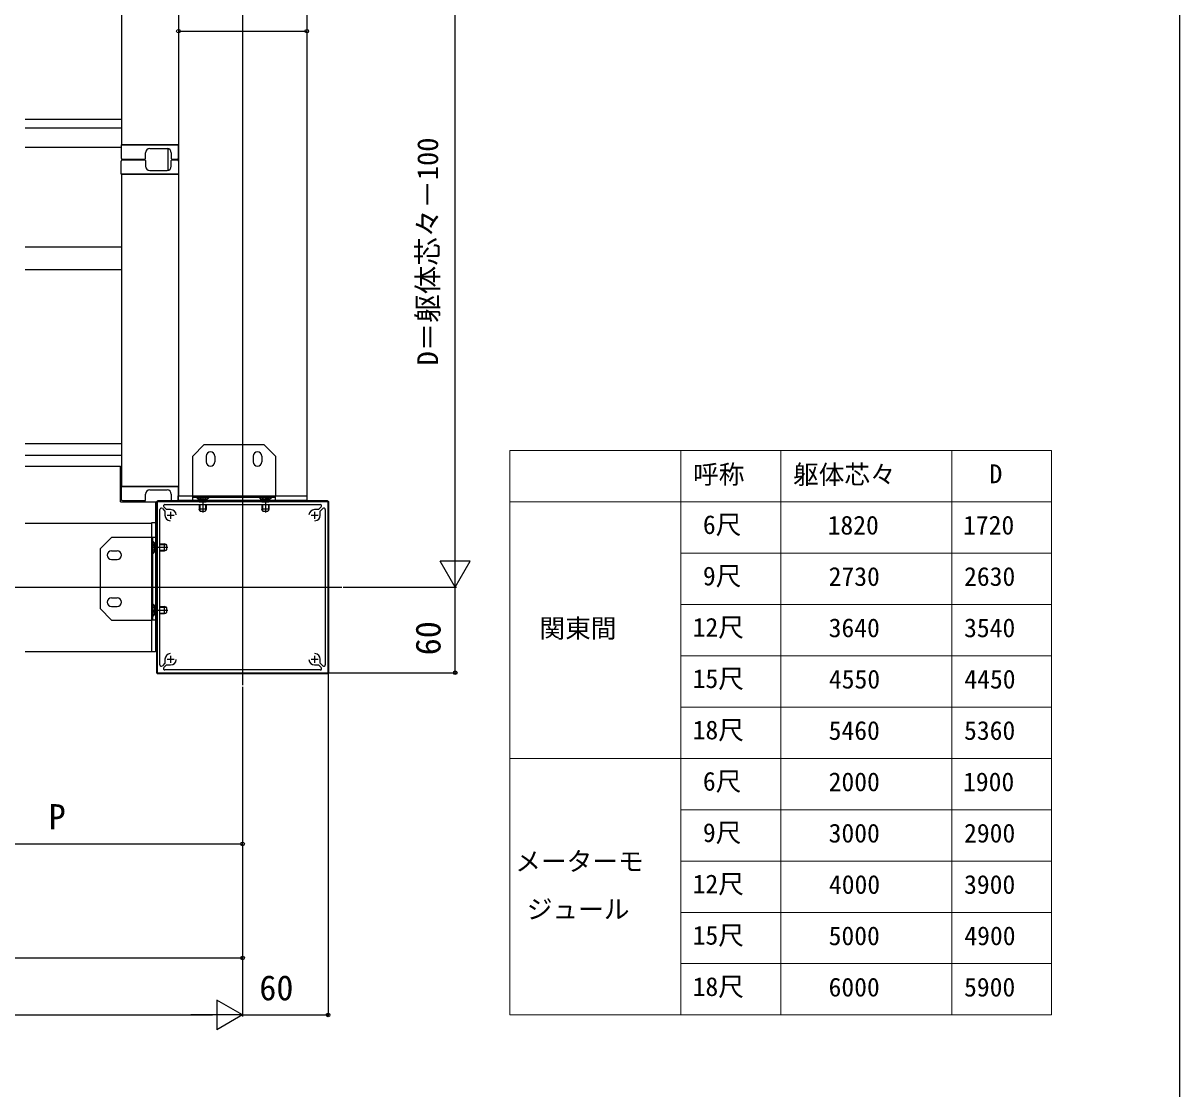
# Model space of a CAD drawing. Units: millimetres, scale not verified. Extents: x -1050 to 1050, y -1570 to 1562.
# Drawn here: x 239 to 1050, y -4 to 744 of the extents above; entities that cross this region are included whole.
import ezdxf
from ezdxf.enums import TextEntityAlignment as Align

# ---------------------------------------------------------------- set-up
doc = ezdxf.new("R2010")
doc.units = ezdxf.units.MM
doc.header["$LTSCALE"] = 8
doc.layers.add('0-1_TABLE1', color=7, linetype='Continuous', lineweight=18)
for name, color, linetype in [('0-3_YKK_11', 7, 'Continuous'), ('0-4_YKK_12', 2, 'Continuous'), ('0-5_YKK_13', 4, 'Continuous'), ('0-6_YKK_D', 6, 'Continuous'), ('0-7_YKK_ZWAK', 7, 'Continuous')]:
    doc.layers.add(name, color=color, linetype=linetype)
doc.styles.add('ＭＳ ゴシック', font='')
doc.styles.get('ＭＳ ゴシック').set_extended_font_data('MS Gothic')

msp = doc.modelspace()

# ---------------------------------------------------------------- linework, layer by layer
at = {"layer": '0-1_TABLE1'}
for p, q in [((580, 444), (960, 444)), ((580, 444), (580, 48)), ((700, 444), (700, 48)), ((770, 444), (770, 48)), ((890, 444), (890, 48)), ((960, 444), (960, 48)), ((580, 408), (960, 408)), ((700, 372), (960, 372)), ((700, 336), (960, 336)), ((700, 300), (960, 300)), ((700, 264), (960, 264)), ((580, 228), (960, 228)), ((700, 192), (960, 192)), ((700, 156), (960, 156)), ((700, 120), (960, 120)), ((700, 84), (960, 84)), ((580, 48), (960, 48))]:
    msp.add_line(p, q, dxfattribs=at)
at = {"layer": '0-3_YKK_11'}
for p, q in [((338.046, 406), (446.954, 406)), ((334.5, 293.546), (334.5, 402.454)), ((339.5, 398.5), (344.5, 398.5)), ((342, 401), (342, 396)), ((440.5, 398.5), (445.5, 398.5)), ((443, 401), (443, 396)), ((450.5, 402.454), (450.5, 293.546)), ((339.5, 297.5), (344.5, 297.5)), ((342, 300), (342, 295)), ((440.5, 297.5), (445.5, 297.5)), ((443, 300), (443, 295)), ((446.954, 290), (338.046, 290))]:
    msp.add_line(p, q, dxfattribs=at)
msp.add_lwpolyline([(452.5, 288), (452.5, 408), (332.5, 408), (332.5, 288)], close=True, dxfattribs=at)
for points in [[(336.207, 403.162), (338.05, 401.319), (338.05, 398.5)], [(342, 402.45), (339.181, 402.45), (337.338, 404.293)], [(447.662, 404.293), (445.819, 402.45), (443, 402.45)], [(446.95, 398.5), (446.95, 401.319), (448.793, 403.162)], [(338.05, 297.5), (338.05, 294.681), (336.207, 292.838)], [(337.338, 291.707), (339.181, 293.55), (342, 293.55)], [(443, 293.55), (445.819, 293.55), (447.662, 291.707)], [(448.793, 292.838), (446.95, 294.681), (446.95, 297.5)]]:
    msp.add_lwpolyline(points, dxfattribs=at)
for centre, radius, start, end in [((338.046, 405), 1, 90.00004, 225.00001), ((446.954, 405), 1, 314.99999, 89.99996), ((335.5, 402.454), 1, 44.99999, 179.99996), ((342, 398.5), 3.95, 180.00017, 266.11275), ((342, 398.5), 3.95, 3.88747, 90.00033), ((443, 398.5), 3.95, 90.00007, 176.11294), ((443, 398.5), 3.95, 273.88745, 0.00002), ((449.5, 402.454), 1, 0.00004, 135.00001), ((342, 297.5), 3.95, 93.88745, 180.00002), ((443, 297.5), 3.95, 0.00017, 86.11275), ((335.5, 293.546), 1, 180.00004, 315.00001), ((342, 297.5), 3.95, 270.00007, 356.11294), ((443, 297.5), 3.95, 183.88747, 270.00033), ((449.5, 293.546), 1, 224.99999, 359.99996), ((338.046, 291), 1, 134.99999, 269.99996), ((446.954, 291), 1, 270.00004, 45.00001)]:
    msp.add_arc(centre, radius, start, end, dxfattribs=at)
at = {"layer": '0-4_YKK_12'}
for p, q in [((392.5, 1076.391), (392.5, 279.256)), ((347.5, 894), (347.5, 412)), ((437.5, 894), (437.5, 412)), ((307.5, 832.25), (307.5, 658.25)), ((347.5, 832.25), (347.5, 658.25)), ((347.5, 658.25), (307.5, 658.25)), ((340.4, 640.388), (340.4, 655.612)), ((343.8, 647.75), (343.8, 648.25)), ((345, 647.75), (345, 648.25)), ((307.5, 637.75), (307.5, 418.75)), ((347.5, 637.75), (307.5, 637.75)), ((347.5, 637.75), (347.5, 418.75)), ((240.045, 433), (306.75, 433)), ((306.75, 407.8), (306.75, 433)), ((347.5, 418.75), (307.5, 418.75)), ((306.75, 407.8), (331.75, 407.8)), ((331.75, 393), (331.75, 407.8)), ((343.8, 408.5), (343.8, 408.75)), ((345, 408.5), (345, 408.75)), ((347.5, 412), (437.5, 412)), ((240.045, 393), (328.5, 393)), ((331.5, 393), (331.75, 393)), ((-764.485, 348), (462.059, 348)), ((240.045, 303), (328.5, 303))]:
    msp.add_line(p, q, dxfattribs=at)
msp.add_lwpolyline([(240.045, 393), (328.5, 393), (328.5, 303)], dxfattribs=at)
at = {"layer": '0-5_YKK_13'}
for p, q in [((307.5, 676), (240.045, 676)), ((307.5, 670), (240.045, 670)), ((307.2, 658.25), (307.2, 649.25)), ((307.7, 658.25), (307.2, 658.25)), ((307.7, 658.25), (347, 658.25)), ((307.2, 656.5), (240.045, 656.5)), ((307.2, 656.5), (240.045, 656.5)), ((324.5, 648.75), (324.5, 652.75)), ((327.5, 655.75), (339.5, 655.75)), ((342.5, 652.75), (342.5, 648.75)), ((307.2, 637.75), (307.2, 646.75)), ((308.2, 648.25), (324, 648.25)), ((308.2, 647.75), (324, 647.75)), ((324.5, 647.25), (324.5, 643.25)), ((342.5, 643.25), (342.5, 647.25)), ((343, 648.25), (346.5, 648.25)), ((343, 647.75), (346.5, 647.75)), ((307.7, 637.75), (307.2, 637.75)), ((307.7, 637.75), (347, 637.75)), ((327.5, 640.25), (339.5, 640.25)), ((307.5, 586.5), (240.045, 586.5)), ((307.5, 570.5), (240.045, 570.5)), ((307.5, 448.5), (240.045, 448.5)), ((365.5, 448), (357.5, 440)), ((365.5, 448), (407.5, 448)), ((415.5, 440), (407.5, 448)), ((307.5, 440.5), (240.045, 440.5)), ((357.5, 412), (357.5, 440)), ((367, 440), (367, 436)), ((373, 440), (373, 436)), ((400, 440), (400, 436)), ((406, 440), (406, 436)), ((415.5, 440), (415.5, 412)), ((307.2, 418.75), (307.2, 409.75)), ((307.7, 418.75), (307.2, 418.75)), ((307.7, 418.75), (347, 418.75)), ((327.5, 416.25), (339.5, 416.25)), ((308.2, 408.75), (324, 408.75)), ((324.5, 409.25), (324.5, 413.25)), ((332, 407.501), (332, 288.499)), ((452.001, 408.5), (332.999, 408.5)), ((342.5, 413.25), (342.5, 409.25)), ((343, 408.75), (346.5, 408.75)), ((347.3, 409), (347.3, 412)), ((347.3, 412), (437.7, 412)), ((347.3, 409), (437.7, 409)), ((357.5, 409), (357.5, 412)), ((415.5, 411), (357.5, 411)), ((361.75, 409.5), (360.25, 411)), ((360.5, 411.05), (368.5, 411.05)), ((360.5, 411.05), (360.5, 410.75)), ((361.85, 409.4), (360.5, 410.75)), ((361.75, 409.5), (361.75, 408)), ((367.25, 409.5), (361.75, 409.5)), ((362, 408), (362.113, 408.451)), ((362, 408), (367, 408)), ((362, 406), (362, 402.75)), ((362.433, 408), (362.09, 409.014)), ((366.906, 409), (362.094, 409)), ((362.25, 411.05), (363.355, 408.834)), ((362.433, 406), (362.433, 401.83)), ((363.355, 408.834), (364.5, 408.225)), ((363.5, 409), (363.5, 411)), ((363.5, 408), (363.5, 409)), ((364.5, 412.076), (364.5, 400.351)), ((366.567, 408), (366.91, 409.014)), ((366.567, 406), (366.567, 401.83)), ((367, 408), (366.887, 408.451)), ((367, 406), (367, 402.75)), ((367.25, 409.5), (368.75, 411)), ((367.25, 409.5), (367.25, 408)), ((368.5, 411.05), (368.5, 410.75)), ((405.75, 409.5), (404.25, 411)), ((404.5, 411.05), (412.5, 411.05)), ((404.5, 411.05), (404.5, 410.75)), ((405.85, 409.4), (404.5, 410.75)), ((405.75, 409.5), (405.75, 408)), ((411.25, 409.5), (405.75, 409.5)), ((406, 408), (406.113, 408.451)), ((406, 408), (411, 408)), ((406, 406), (406, 402.75)), ((406.433, 408), (406.09, 409.014)), ((410.906, 409), (406.094, 409)), ((406.25, 411.05), (407.355, 408.834)), ((406.433, 406), (406.433, 401.83)), ((407.355, 408.834), (408.5, 408.225)), ((408.5, 412.076), (408.5, 400.351)), ((409.5, 409), (409.5, 411)), ((409.5, 408), (409.5, 409)), ((410.567, 408), (410.91, 409.014)), ((410.567, 406), (410.567, 401.83)), ((411, 408), (410.887, 408.451)), ((411, 406), (411, 402.75)), ((411.25, 409.5), (412.75, 411)), ((411.25, 409.5), (411.25, 408)), ((412.5, 411.05), (412.5, 410.75)), ((415.5, 409), (415.5, 412)), ((437.7, 409), (437.7, 412)), ((453, 288.499), (453, 407.501)), ((367, 402.75), (362, 402.75)), ((362.8, 401.05), (362, 402.75)), ((366.2, 401.05), (362.8, 401.05)), ((367, 402.75), (366.2, 401.05)), ((411, 402.75), (406, 402.75)), ((406.8, 401.05), (406, 402.75)), ((410.2, 401.05), (406.8, 401.05)), ((411, 402.75), (410.2, 401.05)), ((331.5, 393.2), (328.5, 393.2)), ((328.5, 393.2), (328.5, 302.8)), ((331.5, 393.2), (331.5, 302.8)), ((292.5, 375), (300.5, 383)), ((328.5, 383), (300.5, 383)), ((331.5, 383), (328.5, 383)), ((329.5, 325), (329.5, 383)), ((292.5, 375), (292.5, 333)), ((300.5, 373.5), (304.5, 373.5)), ((328.424, 376), (340.149, 376)), ((329.45, 380), (329.45, 372)), ((329.45, 380), (329.75, 380)), ((329.45, 378.25), (331.666, 377.145)), ((331, 378.75), (329.5, 380.25)), ((331.5, 377), (329.5, 377)), ((331.1, 378.65), (329.75, 380)), ((331, 378.75), (332.5, 378.75)), ((331, 373.25), (331, 378.75)), ((332.5, 378.067), (331.486, 378.41)), ((332.5, 373.933), (331.486, 373.59)), ((331.5, 373.594), (331.5, 378.406)), ((332.5, 377), (331.5, 377)), ((331.666, 377.145), (332.275, 376)), ((332.5, 378.5), (332.049, 378.387)), ((332.5, 373.5), (332.049, 373.613)), ((332.5, 378.5), (332.5, 373.5)), ((334.5, 378.5), (337.75, 378.5)), ((334.5, 378.067), (338.67, 378.067)), ((334.5, 373.933), (338.67, 373.933)), ((334.5, 373.5), (337.75, 373.5)), ((337.75, 373.5), (337.75, 378.5)), ((339.45, 377.7), (337.75, 378.5)), ((337.75, 373.5), (339.45, 374.3)), ((339.45, 374.3), (339.45, 377.7)), ((300.5, 367.5), (304.5, 367.5)), ((329.45, 372), (329.75, 372)), ((331, 373.25), (329.5, 371.75)), ((331, 373.25), (332.5, 373.25)), ((300.5, 325), (292.5, 333)), ((300.5, 340.5), (304.5, 340.5)), ((300.5, 334.5), (304.5, 334.5)), ((329.45, 336), (329.45, 328)), ((329.45, 336), (329.75, 336)), ((329.45, 334.25), (331.666, 333.145)), ((331, 334.75), (329.5, 336.25)), ((331.1, 334.65), (329.75, 336)), ((331, 334.75), (332.5, 334.75)), ((331, 329.25), (331, 334.75)), ((332.5, 334.067), (331.486, 334.41)), ((331.5, 329.594), (331.5, 334.406)), ((331.666, 333.145), (332.275, 332)), ((332.5, 334.5), (332.049, 334.387)), ((332.5, 334.5), (332.5, 329.5)), ((334.5, 334.5), (337.75, 334.5)), ((334.5, 334.067), (338.67, 334.067)), ((337.75, 329.5), (337.75, 334.5)), ((339.45, 333.7), (337.75, 334.5)), ((339.45, 330.3), (339.45, 333.7)), ((300.5, 325), (328.5, 325)), ((328.424, 332), (340.149, 332)), ((331.5, 325), (328.5, 325)), ((329.45, 328), (329.75, 328)), ((331.5, 331), (329.5, 331)), ((331, 329.25), (329.5, 327.75)), ((331, 329.25), (332.5, 329.25)), ((332.5, 329.933), (331.486, 329.59)), ((332.5, 331), (331.5, 331)), ((332.5, 329.5), (332.049, 329.613)), ((334.5, 329.933), (338.67, 329.933)), ((334.5, 329.5), (337.75, 329.5)), ((337.75, 329.5), (339.45, 330.3)), ((331.5, 302.8), (328.5, 302.8)), ((332.999, 287.5), (452.001, 287.5))]:
    msp.add_line(p, q, dxfattribs=at)
for points in [[(347.5, 649.25), (347.5, 658.25), (347, 658.25)], [(347.5, 646.75), (347.5, 637.75), (347, 637.75)], [(347.5, 409.75), (347.5, 418.75), (347, 418.75)], [(415.5, 409), (415.5, 408), (357.5, 408), (357.5, 409)], [(367.15, 409.4), (368.5, 410.75), (360.5, 410.75)], [(366.75, 411.05), (365.645, 408.834), (364.5, 408.225)], [(411.15, 409.4), (412.5, 410.75), (404.5, 410.75)], [(410.75, 411.05), (409.645, 408.834), (408.5, 408.225)], [(331.5, 325), (332.5, 325), (332.5, 383), (331.5, 383)], [(329.45, 373.75), (331.666, 374.855), (332.275, 376)], [(331.1, 373.35), (329.75, 372), (329.75, 380)], [(331.1, 329.35), (329.75, 328), (329.75, 336)], [(329.45, 329.75), (331.666, 330.855), (332.275, 332)]]:
    msp.add_lwpolyline(points, dxfattribs=at)
for centre, radius, start, end in [((308.2, 649.25), 1, 180, 270), ((327.5, 652.75), 3, 90, 180), ((339.5, 652.75), 3, 0, 90), ((346.5, 649.25), 1, 270, 0), ((308.2, 646.75), 1, 90, 180), ((324, 648.75), 0.5, 270, 0), ((324, 647.25), 0.5, 0, 90), ((327.5, 643.25), 3, 180, 270), ((339.5, 643.25), 3, 270, 0), ((343, 648.75), 0.5, 180, 270), ((343, 647.25), 0.5, 90, 180), ((346.5, 646.75), 1, 0, 90), ((370, 440), 3, 0, 180), ((403, 440), 3, 0, 180), ((370, 436), 3, 180, 0), ((403, 436), 3, 180, 0), ((327.5, 413.25), 3, 90, 180), ((339.5, 413.25), 3, 0, 90), ((308.2, 409.75), 1, 180, 270), ((324, 409.25), 0.5, 270, 0), ((332.998, 407.502), 0.998, 89.969, 180.031), ((343, 409.25), 0.5, 180, 270), ((346.5, 409.75), 1, 270, 0), ((361.143, 408.693), 1, 345.96376, 45), ((367.857, 408.693), 1, 135, 194.03624), ((405.143, 408.693), 1, 345.96376, 45), ((411.857, 408.693), 1, 135, 194.03624), ((452.002, 407.502), 0.998, 359.969, 90.031), ((300.5, 370.5), 3, 90, 270), ((304.5, 370.5), 3, 270, 90), ((331.807, 379.357), 1, 225, 284.03624), ((331.807, 372.643), 1, 75.96376, 135), ((300.5, 337.5), 3, 90, 270), ((304.5, 337.5), 3, 270, 90), ((331.807, 335.357), 1, 225, 284.03624), ((331.807, 328.643), 1, 75.96376, 135), ((332.998, 288.498), 0.998, 179.969, 270.031), ((452.002, 288.498), 0.998, 269.969, 0.031)]:
    msp.add_arc(centre, radius, start, end, dxfattribs=at)
at = {"layer": '0-6_YKK_D'}
for p, q in [((541.667, 369), (541.667, 876)), ((347.5, 738), (437.5, 738)), ((541.667, 348), (541.667, 384.373)), ((541.667, 348), (531.167, 366.187)), ((552.167, 366.187), (531.167, 366.187)), ((541.667, 348), (552.167, 366.187)), ((463.059, 348), (542.667, 348)), ((463.059, 348), (542.667, 348)), ((541.667, 288), (541.667, 348)), ((452.5, 287.5), (452.5, 47)), ((453, 288), (542.667, 288)), ((392.5, 278.256), (392.5, 167)), ((392.5, 278.256), (392.5, 47)), ((392.5, 278.256), (392.5, 47)), ((392.5, 278.256), (392.5, 87)), ((142.5, 168), (392.5, 168)), ((-574, 88), (392.5, 88)), ((392.5, 48), (374.313, 58.5)), ((374.313, 58.5), (374.313, 37.5)), ((-653, 48), (371.5, 48)), ((392.5, 48), (356.127, 48)), ((392.5, 48), (374.313, 37.5)), ((392.5, 48), (452.5, 48))]:
    msp.add_line(p, q, dxfattribs=at)
for centre in [(347.5, 738), (437.5, 738), (541.667, 288), (392.5, 168), (392.5, 88), (452.5, 48)]:
    msp.add_circle(centre, 1.275, dxfattribs=at)
at = {"layer": '0-7_YKK_ZWAK'}
msp.add_lwpolyline([(-1050, -1570), (1050, -1570), (1050, 1490)], dxfattribs=at)

# ---------------------------------------------------------------- texts
at = {"layer": '0-1_TABLE1', "style": 'ＭＳ ゴシック'}
for s, p in [('呼称', (708.511, 416.591)), ('躯体芯々', (778.659, 416.489)), ('D', (916.46, 417)), ('6尺', (715.415, 381.358)), ('1820', (802.898, 381)), ('1720', (897.898, 381)), ('9尺', (715.415, 345.358)), ('2730', (803.614, 345)), ('2630', (898.614, 345)), ('関東間', (600.778, 308.642)), ('12尺', (708.205, 309.358)), ('3640', (803.614, 309)), ('3540', (898.614, 309)), ('15尺', (708.205, 273.358)), ('4550', (803.818, 273)), ('4450', (898.818, 273)), ('18尺', (708.205, 237.358)), ('5460', (803.614, 237)), ('5360', (898.614, 237)), ('6尺', (715.415, 201.358)), ('2000', (803.614, 201)), ('1900', (897.898, 201)), ('9尺', (715.415, 165.358)), ('3000', (803.614, 165)), ('2900', (898.614, 165)), ('メーターモ', (583.75, 145.227)), ('12尺', (708.205, 129.358)), ('4000', (803.818, 129)), ('3900', (898.614, 129)), ('ジュール', (591.881, 111.648)), ('15尺', (708.205, 93.358)), ('5000', (803.614, 93)), ('4900', (898.818, 93)), ('18尺', (708.205, 57.358)), ('6000', (803.562, 57)), ('5900', (898.614, 57))]:
    msp.add_text(s, height=13.2, dxfattribs=at).set_placement(p, align=Align.BOTTOM_LEFT)
at = {"layer": '0-6_YKK_D', "style": 'ＭＳ ゴシック'}
for s, height, p in [('D＝躯体芯々－100', 14.66, (534.053, 503.523)), ('60', 17.6, (536.667, 300.247))]:
    msp.add_text(s, height=height, rotation=90, dxfattribs=at).set_placement(p, align=Align.BOTTOM_LEFT)
for s, p in [('P', (256.455, 173)), ('60', (404.207, 53))]:
    msp.add_text(s, height=17.6, dxfattribs=at).set_placement(p, align=Align.BOTTOM_LEFT)

doc.saveas('drawing.dxf')
